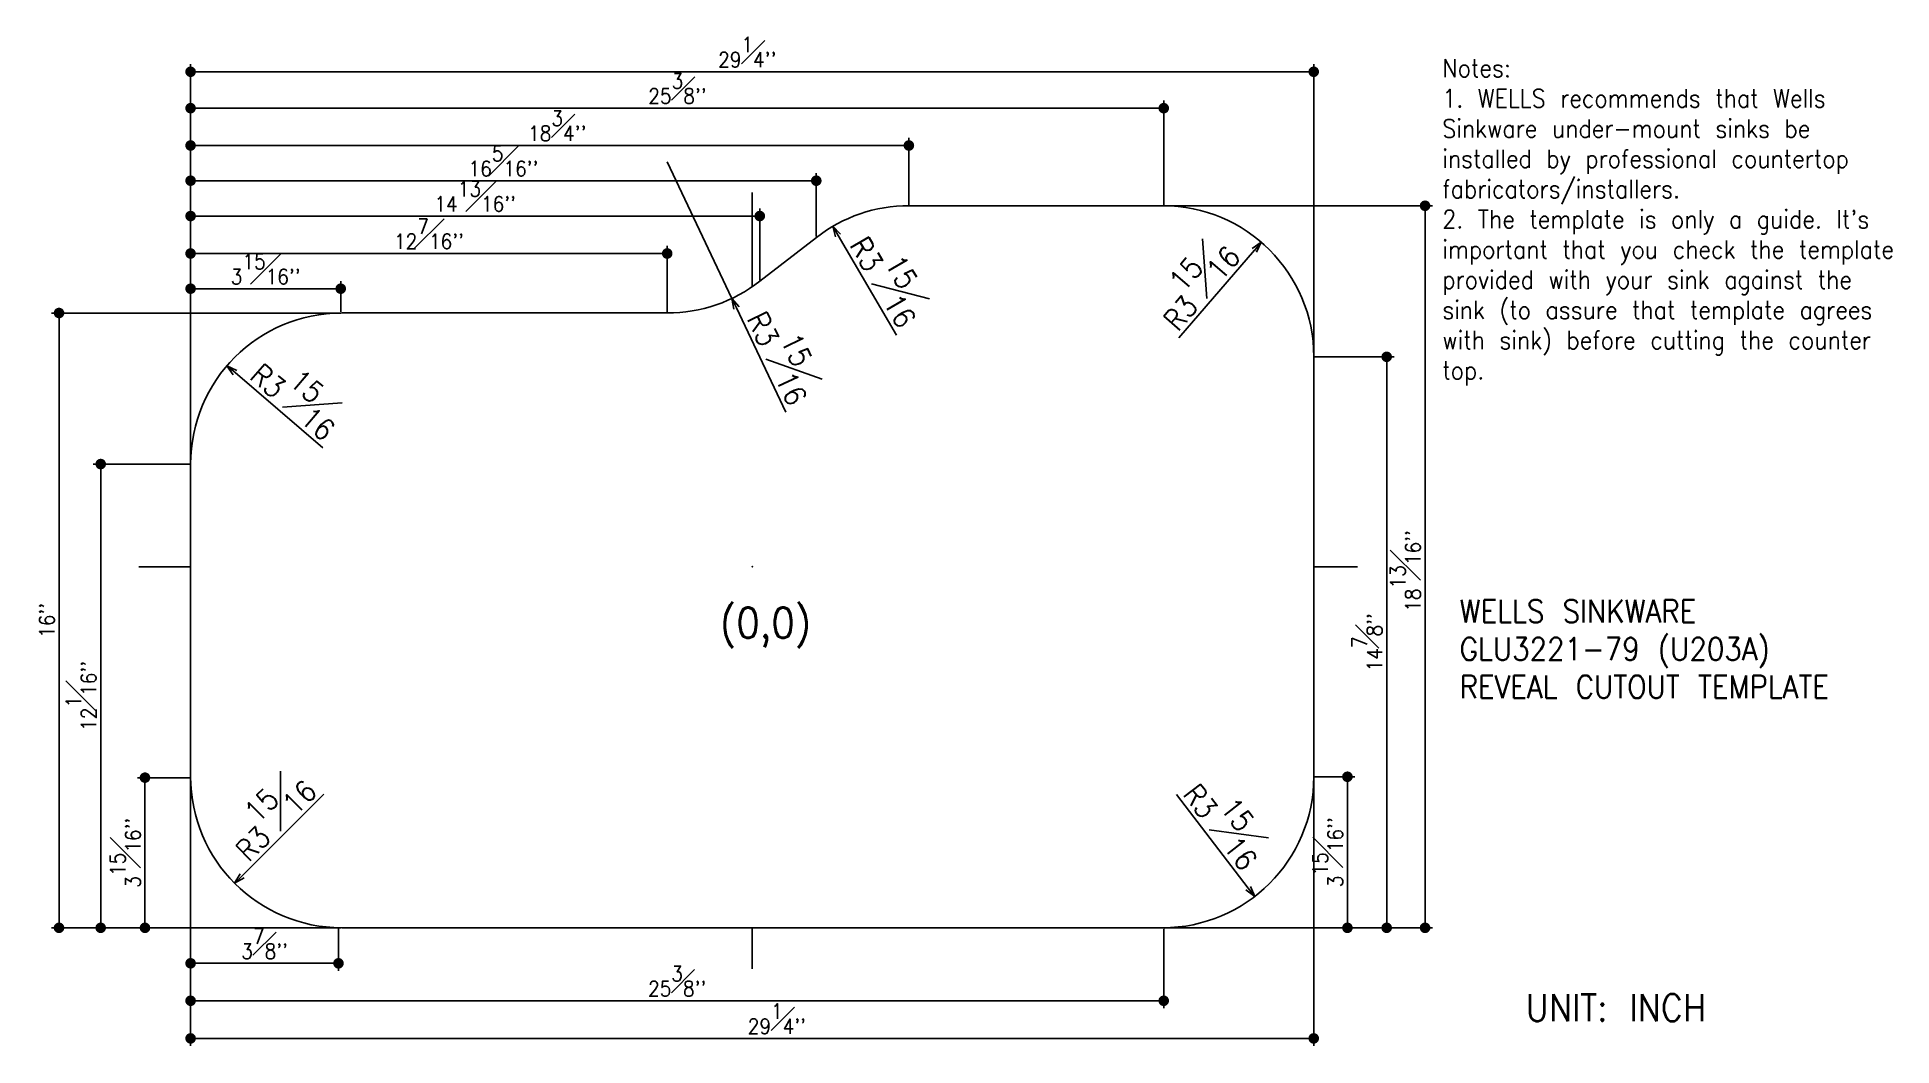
# Model space of a CAD drawing. Extents: x 2725 to 7491, y -6002 to -261.
# Drawn here: x 6264 to 7491, y -6002 to -5334 of the extents above; entities outside this region: 1.
import ezdxf

# ---------------------------------------------------------------- set-up
doc = ezdxf.new("R2010")
doc.units = 0
doc.header["$LTSCALE"] = 40
doc.header["$MEASUREMENT"] = 0
doc.layers.get('0').update_dxf_attribs({"linetype": 'CONTINUOUS'})
doc.layers.get('DEFPOINTS').update_dxf_attribs({"color": 5, "linetype": 'CONTINUOUS'})
doc.layers.add('DIM', color=5, linetype='CONTINUOUS')
doc.styles.get("Standard").update_dxf_attribs({"font": 'txt.shx', "width": 0.9})
doc.dimstyles.new('ISO-25', dxfattribs={"dimtxt": 2.5, "dimasz": 2.5, "dimexe": 1.25, "dimexo": 0.625, "dimtad": 1, "dimtxsty": 'STANDARD', "dimcen": 2.5, "dimadec": 0, "dimazin": 0, "dimtfac": 1, "dimtmove": 0, "dimatfit": 3, "dimfxl": 1, "dimarcsym": 0})

# ---------------------------------------------------------------- blocks, each defined once
blk = doc.blocks.new('_DOT')
at = {"color": 0, "linetype": 'ByBlock'}
blk.add_line((-0.5, 0), (-1, 0), dxfattribs=at)
at = {"color": 0, "linetype": 'ByBlock', "const_width": 0.5}
blk.add_lwpolyline([(-0.25, 0, 1), (0.25, 0, 1)], format="xyb", close=True, dxfattribs=at)
blk = doc.blocks.new('*D42')
at = {"color": 0, "lineweight": -2}
for p, q in [((6365.2, -5824.1), (6365.2, -6001.7)), ((7108.7, -5824.1), (7108.7, -6001.7)), ((6372.2, -5996.7), (7101.7, -5996.7))]:
    blk.add_line(p, q, dxfattribs=at)
at = {"layer": 'DEFPOINTS', "color": 0}
for p in [(6365.2, -5823.5), (7108.7, -5823.5), (7108.7, -5996.7)]:
    blk.add_point(p, dxfattribs=at)
at = {"color": 0, "lineweight": -2, "xscale": 7, "yscale": 7, "zscale": 7, "rotation": 180}
blk.add_blockref('_DOT', (6365.2, -5996.7), dxfattribs=at)
at = {"color": 0, "lineweight": -2, "xscale": 7, "yscale": 7, "zscale": 7}
blk.add_blockref('_DOT', (7108.7, -5996.7), dxfattribs=at)
at = {"color": 40, "insert": (6753.3, -5983.7), "char_height": 10, "attachment_point": 5}
blk.add_mtext("29{\\H1.000000x;\\S1#4;}''", dxfattribs=at)
blk = doc.blocks.new('*D43')
at = {"color": 0, "lineweight": -2}
for p, q in [((7009.4, -5445.5), (7187.4, -5445.5)), ((7182.4, -5916.5), (7182.4, -5452.5)), ((7009.4, -5923.5), (7187.4, -5923.5))]:
    blk.add_line(p, q, dxfattribs=at)
at = {"layer": 'DEFPOINTS', "color": 0}
for p in [(7008.7, -5445.5), (7182.4, -5445.5), (7008.7, -5923.5)]:
    blk.add_point(p, dxfattribs=at)
at = {"color": 0, "lineweight": -2, "xscale": 7, "yscale": 7, "zscale": 7}
for p, rotation in [((7182.4, -5445.5), 90), ((7182.4, -5923.5), 270)]:
    blk.add_blockref('_DOT', p, dxfattribs=dict(at, rotation=rotation))
at = {"color": 40, "insert": (7169.4, -5687.3), "char_height": 10, "attachment_point": 5, "rotation": 90}
blk.add_mtext("18{\\H1.000000x;\\S13#16;}''", dxfattribs=at)
blk = doc.blocks.new('*D52')
at = {"color": 0, "lineweight": -2}
for p, q in [((6464.6, -5516.5), (6273.1, -5516.5)), ((6278.1, -5916.5), (6278.1, -5523.5)), ((6464.6, -5923.5), (6273.1, -5923.5))]:
    blk.add_line(p, q, dxfattribs=at)
at = {"layer": 'DEFPOINTS', "color": 0}
for p in [(6278.1, -5516.5), (6465.2, -5516.5), (6465.2, -5923.5)]:
    blk.add_point(p, dxfattribs=at)
at = {"color": 0, "lineweight": -2, "xscale": 7, "yscale": 7, "zscale": 7}
for p, rotation in [((6278.1, -5516.5), 90), ((6278.1, -5923.5), 270)]:
    blk.add_blockref('_DOT', p, dxfattribs=dict(at, rotation=rotation))
at = {"color": 40, "insert": (6270.1, -5720), "char_height": 10, "attachment_point": 5, "rotation": 90}
blk.add_mtext("16''", dxfattribs=at)
blk = doc.blocks.new('_Open30')
at = {"color": 0, "linetype": 'ByBlock', "lineweight": -2}
for p, q in [((-1, 0.27), (0, 0)), ((0, 0), (-1, -0.27)), ((0, 0), (-1, 0))]:
    blk.add_line(p, q, dxfattribs=at)
blk = doc.blocks.new('*D53')
at = {"color": 0, "lineweight": -2}
blk.add_line((7019.5, -5532.9), (7069.5, -5475), dxfattribs=at)
at = {"layer": 'DEFPOINTS', "color": 0}
for p in [(7074, -5469.7), (7008.7, -5545.5)]:
    blk.add_point(p, dxfattribs=at)
at = {"color": 0, "lineweight": -2, "xscale": 7, "yscale": 7, "zscale": 7, "rotation": 49.23987806330359}
blk.add_blockref('_Open30', (7074, -5469.7), dxfattribs=at)
at = {"color": 40, "insert": (7029.3, -5495.5), "char_height": 14, "attachment_point": 5, "rotation": 49.2399}
blk.add_mtext('R3{\\H1.000000x;\\S15#16;}', dxfattribs=at)
blk = doc.blocks.new('*D54')
at = {"color": 0, "lineweight": -2}
blk.add_line((7017.8, -5835.3), (7065.4, -5897.2), dxfattribs=at)
at = {"layer": 'DEFPOINTS', "color": 0}
for p in [(7008.7, -5823.5), (7069.6, -5902.8)]:
    blk.add_point(p, dxfattribs=at)
at = {"color": 0, "lineweight": -2, "xscale": 7, "yscale": 7, "zscale": 7, "rotation": 307.5139415942614}
blk.add_blockref('_Open30', (7069.6, -5902.8), dxfattribs=at)
at = {"color": 40, "insert": (7052.4, -5852.5), "char_height": 14, "attachment_point": 5, "rotation": 307.5139}
blk.add_mtext('R3{\\H1.000000x;\\S15#16;}', dxfattribs=at)
blk = doc.blocks.new('*D55')
at = {"color": 0, "lineweight": -2}
blk.add_line((6453.5, -5835.1), (6399.3, -5889), dxfattribs=at)
at = {"layer": 'DEFPOINTS', "color": 0}
for p in [(6465.2, -5823.5), (6394.3, -5894)]:
    blk.add_point(p, dxfattribs=at)
at = {"color": 0, "lineweight": -2, "xscale": 7, "yscale": 7, "zscale": 7, "rotation": 224.833749812208}
blk.add_blockref('_Open30', (6394.3, -5894), dxfattribs=at)
at = {"color": 40, "insert": (6416.9, -5847.5), "char_height": 14, "attachment_point": 5, "rotation": 44.8337}
blk.add_mtext('R3{\\H1.000000x;\\S15#16;}', dxfattribs=at)
blk = doc.blocks.new('*D56')
at = {"color": 0, "lineweight": -2}
blk.add_line((6452.7, -5605.7), (6394.6, -5555.9), dxfattribs=at)
at = {"layer": 'DEFPOINTS', "color": 0}
for p in [(6389.3, -5551.4), (6465.2, -5616.5)]:
    blk.add_point(p, dxfattribs=at)
at = {"color": 0, "lineweight": -2, "xscale": 7, "yscale": 7, "zscale": 7, "rotation": 139.3921860679333}
blk.add_blockref('_Open30', (6389.3, -5551.4), dxfattribs=at)
at = {"color": 40, "insert": (6437.4, -5570.2), "char_height": 14, "attachment_point": 5, "rotation": 319.3922}
blk.add_mtext('R3{\\H1.000000x;\\S15#16;}', dxfattribs=at)
blk = doc.blocks.new('*D63')
at = {"color": 0, "lineweight": -2}
for p, q in [((6680.7, -5416.5), (6723.6, -5506.8)), ((6759.3, -5582.2), (6726.6, -5513.1))]:
    blk.add_line(p, q, dxfattribs=at)
at = {"layer": 'DEFPOINTS', "color": 0}
for p in [(6680.7, -5416.5), (6723.6, -5506.8)]:
    blk.add_point(p, dxfattribs=at)
at = {"color": 0, "lineweight": -2, "xscale": 7, "yscale": 7, "zscale": 7, "rotation": 115.3655686693494}
blk.add_blockref('_Open30', (6723.6, -5506.8), dxfattribs=at)
at = {"color": 40, "insert": (6759.8, -5543.6), "char_height": 14, "attachment_point": 5, "rotation": 295.3656}
blk.add_mtext('R3{\\H1.000000x;\\S15#16;}', dxfattribs=at)
blk = doc.blocks.new('*D94')
at = {"color": 0, "lineweight": -2}
blk.add_line((6832.4, -5531.2), (6793.8, -5465.2), dxfattribs=at)
at = {"layer": 'DEFPOINTS', "color": 0}
for p in [(6790.3, -5459.1), (6840.7, -5545.5)]:
    blk.add_point(p, dxfattribs=at)
at = {"color": 0, "lineweight": -2, "xscale": 7, "yscale": 7, "zscale": 7, "rotation": 120.2926817386302}
blk.add_blockref('_Open30', (6790.3, -5459.1), dxfattribs=at)
at = {"color": 40, "insert": (6829.6, -5492.6), "char_height": 14, "attachment_point": 5, "rotation": 300.2927}
blk.add_mtext('R3{\\H1.000000x;\\S15#16;}', dxfattribs=at)
blk = doc.blocks.new('*D96')
at = {"color": 0, "lineweight": -2}
for p, q in [((7109.4, -5823.5), (7136, -5823.5)), ((7131, -5916.5), (7131, -5830.5)), ((7009.4, -5923.5), (7136, -5923.5))]:
    blk.add_line(p, q, dxfattribs=at)
at = {"layer": 'DEFPOINTS', "color": 0}
for p in [(7108.7, -5823.5), (7131, -5823.5), (7008.7, -5923.5)]:
    blk.add_point(p, dxfattribs=at)
at = {"color": 0, "lineweight": -2, "xscale": 7, "yscale": 7, "zscale": 7}
for p, rotation in [((7131, -5823.5), 90), ((7131, -5923.5), 270)]:
    blk.add_blockref('_DOT', p, dxfattribs=dict(at, rotation=rotation))
at = {"color": 40, "insert": (7118, -5873.5), "char_height": 10, "attachment_point": 5, "rotation": 90}
blk.add_mtext("3{\\H1.000000x;\\S15#16;}''", dxfattribs=at)
blk = doc.blocks.new('*D97')
at = {"color": 0, "lineweight": -2}
for p, q in [((7109.4, -5545.5), (7162, -5545.5)), ((7157, -5916.5), (7157, -5552.5)), ((7009.4, -5923.5), (7162, -5923.5))]:
    blk.add_line(p, q, dxfattribs=at)
at = {"layer": 'DEFPOINTS', "color": 0}
for p in [(7108.7, -5545.5), (7157, -5545.5), (7008.7, -5923.5)]:
    blk.add_point(p, dxfattribs=at)
at = {"color": 0, "lineweight": -2, "xscale": 7, "yscale": 7, "zscale": 7}
for p, rotation in [((7157, -5545.5), 90), ((7157, -5923.5), 270)]:
    blk.add_blockref('_DOT', p, dxfattribs=dict(at, rotation=rotation))
at = {"color": 40, "insert": (7144, -5734.5), "char_height": 10, "attachment_point": 5, "rotation": 90}
blk.add_mtext("14{\\H1.000000x;\\S7#8;}''", dxfattribs=at)
blk = doc.blocks.new('*D100')
at = {"color": 0, "lineweight": -2}
for p, q in [((6364.6, -5824.1), (6330, -5824.1)), ((6335, -5916.5), (6335, -5831.1)), ((6464.6, -5923.5), (6330, -5923.5))]:
    blk.add_line(p, q, dxfattribs=at)
at = {"layer": 'DEFPOINTS', "color": 0}
for p in [(6335, -5824.1), (6365.2, -5824.1), (6465.2, -5923.5)]:
    blk.add_point(p, dxfattribs=at)
at = {"color": 0, "lineweight": -2, "xscale": 7, "yscale": 7, "zscale": 7}
for p, rotation in [((6335, -5824.1), 90), ((6335, -5923.5), 270)]:
    blk.add_blockref('_DOT', p, dxfattribs=dict(at, rotation=rotation))
at = {"color": 40, "insert": (6322, -5873.8), "char_height": 10, "attachment_point": 5, "rotation": 90}
blk.add_mtext("3{\\H1.000000x;\\S15#16;}''", dxfattribs=at)
blk = doc.blocks.new('*D101')
at = {"color": 0, "lineweight": -2}
for p, q in [((6364.6, -5616.5), (6300.7, -5616.5)), ((6305.7, -5916.5), (6305.7, -5623.5)), ((6463.1, -5923.5), (6300.7, -5923.5))]:
    blk.add_line(p, q, dxfattribs=at)
at = {"layer": 'DEFPOINTS', "color": 0}
for p in [(6305.7, -5616.5), (6365.2, -5616.5), (6463.7, -5923.5)]:
    blk.add_point(p, dxfattribs=at)
at = {"color": 0, "lineweight": -2, "xscale": 7, "yscale": 7, "zscale": 7}
for p, rotation in [((6305.7, -5616.5), 90), ((6305.7, -5923.5), 270)]:
    blk.add_blockref('_DOT', p, dxfattribs=dict(at, rotation=rotation))
at = {"color": 40, "insert": (6292.7, -5770), "char_height": 10, "attachment_point": 5, "rotation": 90}
blk.add_mtext("12{\\H1.000000x;\\S1#16;}''", dxfattribs=at)
blk = doc.blocks.new('*D107')
at = {"color": 0, "lineweight": -2}
for p, q in [((6365.2, -5615.8), (6365.2, -5351.8)), ((7108.7, -5544.8), (7108.7, -5351.8)), ((7101.7, -5356.8), (6372.2, -5356.8))]:
    blk.add_line(p, q, dxfattribs=at)
at = {"layer": 'DEFPOINTS', "color": 0}
for p in [(6365.2, -5356.8), (7108.7, -5545.5), (6365.2, -5616.5)]:
    blk.add_point(p, dxfattribs=at)
at = {"color": 0, "lineweight": -2, "xscale": 7, "yscale": 7, "zscale": 7, "rotation": 180}
blk.add_blockref('_DOT', (6365.2, -5356.8), dxfattribs=at)
at = {"color": 0, "lineweight": -2, "xscale": 7, "yscale": 7, "zscale": 7}
blk.add_blockref('_DOT', (7108.7, -5356.8), dxfattribs=at)
at = {"color": 40, "insert": (6733.7, -5343.8), "char_height": 10, "attachment_point": 5}
blk.add_mtext("29{\\H1.000000x;\\S1#4;}''", dxfattribs=at)
blk = doc.blocks.new('*D109')
at = {"color": 0, "lineweight": -2}
for p, q in [((6365.2, -5824.1), (6365.2, -5952)), ((6463.1, -5924.1), (6463.1, -5952)), ((6372.2, -5947), (6456.1, -5947))]:
    blk.add_line(p, q, dxfattribs=at)
at = {"layer": 'DEFPOINTS', "color": 0}
for p in [(6365.2, -5823.5), (6463.1, -5923.5), (6463.1, -5947)]:
    blk.add_point(p, dxfattribs=at)
at = {"color": 0, "lineweight": -2, "xscale": 7, "yscale": 7, "zscale": 7, "rotation": 180}
blk.add_blockref('_DOT', (6365.2, -5947), dxfattribs=at)
at = {"color": 0, "lineweight": -2, "xscale": 7, "yscale": 7, "zscale": 7}
blk.add_blockref('_DOT', (6463.1, -5947), dxfattribs=at)
at = {"color": 40, "insert": (6414.2, -5934), "char_height": 10, "attachment_point": 5}
blk.add_mtext("3{\\H1.000000x;\\S7#8;}''", dxfattribs=at)
blk = doc.blocks.new('*D110')
at = {"color": 0, "lineweight": -2}
for p, q in [((6365.2, -5824.1), (6365.2, -5976.8)), ((7009.4, -5924.1), (7009.4, -5976.8)), ((6372.2, -5971.8), (7002.4, -5971.8))]:
    blk.add_line(p, q, dxfattribs=at)
at = {"layer": 'DEFPOINTS', "color": 0}
for p in [(6365.2, -5823.5), (7009.4, -5923.5), (7009.4, -5971.8)]:
    blk.add_point(p, dxfattribs=at)
at = {"color": 0, "lineweight": -2, "xscale": 7, "yscale": 7, "zscale": 7, "rotation": 180}
blk.add_blockref('_DOT', (6365.2, -5971.8), dxfattribs=at)
at = {"color": 0, "lineweight": -2, "xscale": 7, "yscale": 7, "zscale": 7}
blk.add_blockref('_DOT', (7009.4, -5971.8), dxfattribs=at)
at = {"color": 40, "insert": (6687.3, -5958.8), "char_height": 10, "attachment_point": 5}
blk.add_mtext("25{\\H1.000000x;\\S3#8;}''", dxfattribs=at)
blk = doc.blocks.new('*D111')
at = {"color": 0, "lineweight": -2}
for p, q in [((6365.2, -5615.8), (6365.2, -5495.4)), ((6372.2, -5500.4), (6457.6, -5500.4)), ((6464.6, -5515.8), (6464.6, -5495.4))]:
    blk.add_line(p, q, dxfattribs=at)
at = {"layer": 'DEFPOINTS', "color": 0}
for p in [(6464.6, -5500.4), (6464.6, -5516.5), (6365.2, -5616.5)]:
    blk.add_point(p, dxfattribs=at)
at = {"color": 0, "lineweight": -2, "xscale": 7, "yscale": 7, "zscale": 7, "rotation": 180}
blk.add_blockref('_DOT', (6365.2, -5500.4), dxfattribs=at)
at = {"color": 0, "lineweight": -2, "xscale": 7, "yscale": 7, "zscale": 7}
blk.add_blockref('_DOT', (6464.6, -5500.4), dxfattribs=at)
at = {"color": 40, "insert": (6414.9, -5487.4), "char_height": 10, "attachment_point": 5}
blk.add_mtext("3{\\H1.000000x;\\S15#16;}''", dxfattribs=at)
blk = doc.blocks.new('*D112')
at = {"color": 0, "lineweight": -2}
for p, q in [((6365.2, -5555), (6365.2, -5472.1)), ((6680.7, -5515.8), (6680.7, -5472.1)), ((6372.2, -5477.1), (6673.7, -5477.1))]:
    blk.add_line(p, q, dxfattribs=at)
at = {"layer": 'DEFPOINTS', "color": 0}
for p in [(6680.7, -5477.1), (6680.7, -5516.5), (6365.2, -5555.6)]:
    blk.add_point(p, dxfattribs=at)
at = {"color": 0, "lineweight": -2, "xscale": 7, "yscale": 7, "zscale": 7, "rotation": 180}
blk.add_blockref('_DOT', (6365.2, -5477.1), dxfattribs=at)
at = {"color": 0, "lineweight": -2, "xscale": 7, "yscale": 7, "zscale": 7}
blk.add_blockref('_DOT', (6680.7, -5477.1), dxfattribs=at)
at = {"color": 40, "insert": (6523, -5464.1), "char_height": 10, "attachment_point": 5}
blk.add_mtext("12{\\H1.000000x;\\S7#16;}''", dxfattribs=at)
blk = doc.blocks.new('*D113')
at = {"color": 0, "lineweight": -2}
for p, q in [((6365.2, -5615.8), (6365.2, -5447.3)), ((6742, -5494.8), (6742, -5447.3)), ((6372.2, -5452.3), (6735, -5452.3))]:
    blk.add_line(p, q, dxfattribs=at)
at = {"layer": 'DEFPOINTS', "color": 0}
for p in [(6742, -5452.3), (6742, -5495.5), (6365.2, -5616.5)]:
    blk.add_point(p, dxfattribs=at)
at = {"color": 0, "lineweight": -2, "xscale": 7, "yscale": 7, "zscale": 7, "rotation": 180}
blk.add_blockref('_DOT', (6365.2, -5452.3), dxfattribs=at)
at = {"color": 0, "lineweight": -2, "xscale": 7, "yscale": 7, "zscale": 7}
blk.add_blockref('_DOT', (6742, -5452.3), dxfattribs=at)
at = {"color": 40, "insert": (6553.6, -5439.3), "char_height": 10, "attachment_point": 5}
blk.add_mtext("14{\\H1.000000x;\\S13#16;}''", dxfattribs=at)
blk = doc.blocks.new('*D114')
at = {"color": 0, "lineweight": -2}
for p, q in [((6365.2, -5614.3), (6365.2, -5423.9)), ((6779.4, -5465.8), (6779.4, -5423.9)), ((6372.2, -5428.9), (6772.4, -5428.9))]:
    blk.add_line(p, q, dxfattribs=at)
at = {"layer": 'DEFPOINTS', "color": 0}
for p in [(6779.4, -5428.9), (6779.4, -5466.4), (6365.2, -5615)]:
    blk.add_point(p, dxfattribs=at)
at = {"color": 0, "lineweight": -2, "xscale": 7, "yscale": 7, "zscale": 7, "rotation": 180}
blk.add_blockref('_DOT', (6365.2, -5428.9), dxfattribs=at)
at = {"color": 0, "lineweight": -2, "xscale": 7, "yscale": 7, "zscale": 7}
blk.add_blockref('_DOT', (6779.4, -5428.9), dxfattribs=at)
at = {"color": 40, "insert": (6572.3, -5415.9), "char_height": 10, "attachment_point": 5}
blk.add_mtext("16{\\H1.000000x;\\S5#16;}''", dxfattribs=at)
blk = doc.blocks.new('*D115')
at = {"color": 0, "lineweight": -2}
for p, q in [((6365.2, -5555), (6365.2, -5400.6)), ((6840.7, -5444.8), (6840.7, -5400.6)), ((6372.2, -5405.6), (6833.7, -5405.6))]:
    blk.add_line(p, q, dxfattribs=at)
at = {"layer": 'DEFPOINTS', "color": 0}
for p in [(6840.7, -5405.6), (6840.7, -5445.5), (6365.2, -5555.6)]:
    blk.add_point(p, dxfattribs=at)
at = {"color": 0, "lineweight": -2, "xscale": 7, "yscale": 7, "zscale": 7, "rotation": 180}
blk.add_blockref('_DOT', (6365.2, -5405.6), dxfattribs=at)
at = {"color": 0, "lineweight": -2, "xscale": 7, "yscale": 7, "zscale": 7}
blk.add_blockref('_DOT', (6840.7, -5405.6), dxfattribs=at)
at = {"color": 40, "insert": (6607.9, -5392.6), "char_height": 10, "attachment_point": 5}
blk.add_mtext("18{\\H1.000000x;\\S3#4;}''", dxfattribs=at)
blk = doc.blocks.new('*D116')
at = {"color": 0, "lineweight": -2}
for p, q in [((6365.2, -5555), (6365.2, -5375.9)), ((7009.4, -5444.8), (7009.4, -5375.9)), ((6372.2, -5380.9), (7002.4, -5380.9))]:
    blk.add_line(p, q, dxfattribs=at)
at = {"layer": 'DEFPOINTS', "color": 0}
for p in [(7009.4, -5380.9), (7009.4, -5445.5), (6365.2, -5555.6)]:
    blk.add_point(p, dxfattribs=at)
at = {"color": 0, "lineweight": -2, "xscale": 7, "yscale": 7, "zscale": 7, "rotation": 180}
blk.add_blockref('_DOT', (6365.2, -5380.9), dxfattribs=at)
at = {"color": 0, "lineweight": -2, "xscale": 7, "yscale": 7, "zscale": 7}
blk.add_blockref('_DOT', (7009.4, -5380.9), dxfattribs=at)
at = {"color": 40, "insert": (6687.5, -5367.9), "char_height": 10, "attachment_point": 5}
blk.add_mtext("25{\\H1.000000x;\\S3#8;}''", dxfattribs=at)

msp = doc.modelspace()

# ---------------------------------------------------------------- linework, layer by layer
at = {"color": 7, "lineweight": 30}
for p, q in [((7008.74079, -5445.45734), (6840.74079, -5445.45734)), ((6779.44195, -5466.44815), (6742.03963, -5495.46653)), ((6465.24079, -5516.45734), (6680.74079, -5516.45734)), ((7108.74079, -5545.45734), (7108.74079, -5823.45734)), ((6365.24079, -5823.45734), (6365.24079, -5616.45734)), ((7008.74079, -5923.45734), (6465.24079, -5923.45734))]:
    msp.add_line(p, q, dxfattribs=at)
for centre, start, end in [((6840.74079, -5545.45734), 90, 127.80589883), ((7008.74079, -5545.45734), 0, 90), ((6680.74079, -5416.45734), 270, 307.80589883), ((6465.24079, -5616.45734), 90, 180), ((6465.24079, -5823.45734), 180, 270), ((7008.74079, -5823.45734), 270, 0)]:
    msp.add_arc(centre, 100, start, end, dxfattribs=at)
at = {"layer": 'DIM', "color": 1}
for p, q in [((6736.99079, -5436.69279), (6736.99079, -5499.13707)), ((6365.24079, -5684.45734), (6330.92917, -5684.45734)), ((7137.58503, -5684.45734), (7108.74079, -5684.45734)), ((6736.99079, -5923.45734), (6736.99079, -5950.75834))]:
    msp.add_line(p, q, dxfattribs=at)
msp.add_point((6736.99079, -5684.45734), dxfattribs=at)

# ---------------------------------------------------------------- texts
at = {"color": 0, "insert": (7193.82365, -5348.35982), "char_height": 6, "width": 332.433462, "attachment_point": 1}
msp.add_mtext("{\\H2x;\\C4;Notes: \\P1. WELLS recommends that Wells Sinkware under-mount sinks be installed by professional countertop fabricators/installers. \\P2. The template is only a guide. It's important that you check the template provided with your sink against the sink (to assure that template agrees with sink) before cutting the counter top.}", dxfattribs=at)
at = {"color": 102, "attachment_point": 1}
for s, insert, char_height, width in [('{\\C3;WELLS SINKWARE\\PGLU3221-79 (U203A)\\PREVEAL CUTOUT TEMPLATE}', (7205.33417, -5706.40441), 15, 418.8923913), ('{\\C3;UNIT: INCH}', (7249.04642, -5967.3658), 18, 159.6085714)]:
    msp.add_mtext(s, dxfattribs=dict(at, insert=insert, char_height=char_height, width=width))
at = {"layer": 'DIM'}
for s, insert, char_height, width, attachment_point in [('\\A1;{\\Ftxt.shx|c0;WELLS U203\\P\\H0.7x;\\S3#16;\\H1.429x;" REVEAL}', (2817.38179, -298.28001), 24, 269.1076157, 5), ('{\\C1;(0,0)}', (6715.72967, -5711.52563), 20, 129.6920111, 1)]:
    msp.add_mtext(s, dxfattribs=dict(at, insert=insert, char_height=char_height, width=width, attachment_point=attachment_point))

# ---------------------------------------------------------------- dimensions: what is measured, and where the dimension line sits
at = {"color": 102}
for base, p1, p2, angle, picture, middle in [((6365.24079, -5356.83683), (7108.74079, -5545.45734), (6365.24079, -5616.45734), 180, '*D107', (6733.68067, -5356.83683)), ((7182.36873, -5445.45734), (7008.74079, -5923.45734), (7008.74079, -5445.45734), 90, '*D43', (7182.36873, -5687.32569)), ((6278.14881, -5516.45734), (6465.24079, -5923.45734), (6465.24079, -5516.45734), 90, '*D52', (6278.14881, -5719.95734)), ((7156.9512, -5545.45734), (7008.74079, -5923.45734), (7108.74079, -5545.45734), 90, '*D97', (7156.9512, -5734.45734)), ((6305.73743, -5616.45734), (6463.74079, -5923.45734), (6365.24079, -5616.45734), 90, '*D101', (6305.73743, -5769.95734)), ((7108.74079, -5996.67534), (6365.24079, -5823.45734), (7108.74079, -5823.45734), 180, '*D42', (6753.26633, -5996.67534))]:
    dim = msp.add_linear_dim(base=base, p1=p1, p2=p2, angle=angle, dimstyle='ISO-25', override={"dimtxt": 10, "dimasz": 7, "dimexe": 5, "dimgap": 3, "dimdec": 4, "dimlfac": 0.03937, "dimdsep": 46, "dimlunit": 5, "dimpost": "''", "dimblk1": 'DOT', "dimblk2": 'DOT', "dimsah": 1, "dimclrt": 40, "dimfrac": 1}, dxfattribs=at)
    dim.commit()
    dim.dimension.update_dxf_attribs({"geometry": picture, "text_midpoint": middle, "dimtype": 160})
for base, p2, picture, middle in [((7009.36579, -5380.8933), (7009.36579, -5445.45734), '*D116', (6687.53356, -5380.8933)), ((6840.74079, -5405.61797), (6840.74079, -5445.45734), '*D115', (6607.94649, -5405.61797))]:
    dim = msp.add_linear_dim(base=base, p1=(6365.24079, -5555.63439), p2=p2, dimstyle='ISO-25', override={"dimtxt": 10, "dimasz": 7, "dimexe": 5, "dimgap": 3, "dimdec": 4, "dimlfac": 0.03937, "dimdsep": 46, "dimlunit": 5, "dimpost": "''", "dimblk1": 'DOT', "dimblk2": 'DOT', "dimsah": 1, "dimclrt": 40, "dimfrac": 1}, dxfattribs=at)
    dim.commit()
    dim.dimension.update_dxf_attribs({"geometry": picture, "text_midpoint": middle, "dimtype": 160})
for base, p1, p2, picture, middle in [((6779.44195, -5428.92514), (6365.24079, -5614.95734), (6779.44195, -5466.44815), '*D114', (6572.34137, -5415.92514)), ((6742.03963, -5452.27577), (6365.24079, -5616.45734), (6742.03963, -5495.46653), '*D113', (6553.64021, -5439.27577)), ((6680.74079, -5477.08582), (6365.24079, -5555.63439), (6680.74079, -5516.45734), '*D112', (6522.99079, -5464.08582)), ((6464.61579, -5500.43645), (6365.24079, -5616.45734), (6464.61579, -5516.45734), '*D111', (6414.92829, -5487.43645)), ((6463.11579, -5947.0173), (6365.24079, -5823.45734), (6463.11579, -5923.45734), '*D109', (6414.17829, -5934.0173)), ((7009.36579, -5971.82735), (6365.24079, -5823.45734), (7009.36579, -5923.45734), '*D110', (6687.30329, -5958.82735))]:
    dim = msp.add_linear_dim(base=base, p1=p1, p2=p2, dimstyle='ISO-25', override={"dimtxt": 10, "dimasz": 7, "dimexe": 5, "dimgap": 3, "dimdec": 4, "dimlfac": 0.03937, "dimdsep": 46, "dimlunit": 5, "dimpost": "''", "dimblk1": 'DOT', "dimblk2": 'DOT', "dimsah": 1, "dimclrt": 40, "dimfrac": 1}, dxfattribs=at)
    dim.commit()
    dim.dimension.update_dxf_attribs({"geometry": picture, "text_midpoint": middle})
dim = msp.add_radius_dim(center=(6680.74079, -5416.45734), mpoint=(6723.58001, -5506.81663), dimstyle='ISO-25', override={"dimtxt": 14, "dimasz": 7, "dimexe": 5, "dimgap": 3, "dimdec": 4, "dimlfac": 0.03937, "dimdsep": 46, "dimlunit": 5, "dimblk1": 'DOT', "dimblk2": 'Open30', "dimsah": 1, "dimclrt": 40, "dimfrac": 1}, dxfattribs=at)
dim.commit()
dim.dimension.update_dxf_attribs({"geometry": '*D63', "text_midpoint": (6759.81807, -5543.56906)})
for center, mpoint, picture, middle in [((6840.74079, -5545.45734), (6790.29905, -5459.11134), '*D94', (6814.88099, -5501.19063)), ((7008.74079, -5545.45734), (7074.03015, -5469.71238), '*D53', (7042.21246, -5506.62542)), ((6465.24079, -5616.45734), (6389.32253, -5551.36956), '*D56', (6426.32003, -5583.08901)), ((6465.24079, -5823.45734), (6394.32523, -5893.96255), '*D55', (6428.88475, -5859.60301)), ((7008.74079, -5823.45734), (7069.63623, -5902.77786), '*D54', (7038.95918, -5862.81888))]:
    dim = msp.add_radius_dim(center=center, mpoint=mpoint, dimstyle='ISO-25', override={"dimtxt": 14, "dimasz": 7, "dimexe": 5, "dimgap": 3, "dimdec": 4, "dimlfac": 0.03937, "dimdsep": 46, "dimlunit": 5, "dimblk1": 'DOT', "dimblk2": 'Open30', "dimsah": 1, "dimclrt": 40, "dimfrac": 1}, dxfattribs=at)
    dim.commit()
    dim.dimension.update_dxf_attribs({"geometry": picture, "text_midpoint": middle, "dimtype": 164})
for base, p1, p2, picture, middle in [((7130.96176, -5823.45734), (7008.74079, -5923.45734), (7108.74079, -5823.45734), '*D96', (7117.96176, -5873.45734)), ((6334.99998, -5824.08234), (6465.24079, -5923.45734), (6365.24079, -5824.08234), '*D100', (6321.99998, -5873.76984))]:
    dim = msp.add_linear_dim(base=base, p1=p1, p2=p2, angle=90, dimstyle='ISO-25', override={"dimtxt": 10, "dimasz": 7, "dimexe": 5, "dimgap": 3, "dimdec": 4, "dimlfac": 0.03937, "dimdsep": 46, "dimlunit": 5, "dimpost": "''", "dimblk1": 'DOT', "dimblk2": 'DOT', "dimsah": 1, "dimclrt": 40, "dimfrac": 1}, dxfattribs=at)
    dim.commit()
    dim.dimension.update_dxf_attribs({"geometry": picture, "text_midpoint": middle})

doc.saveas('drawing.dxf')
